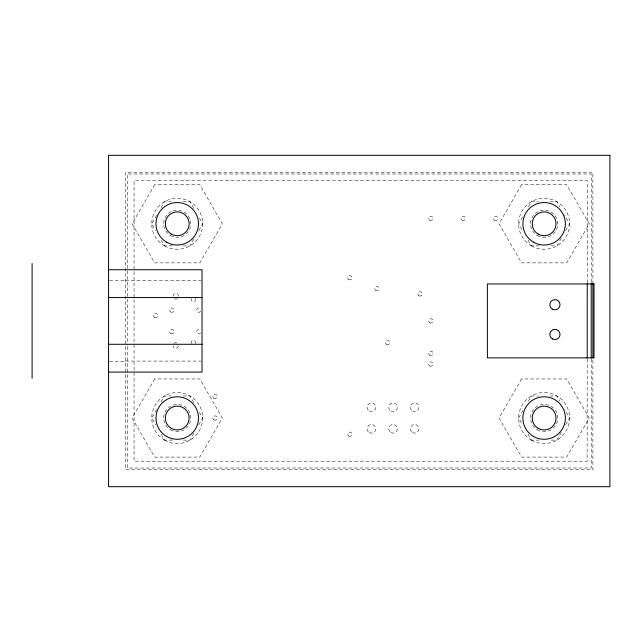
<?xml version="1.0" encoding="UTF-8"?>
<svg xmlns="http://www.w3.org/2000/svg" width="642" height="642" viewBox="0 0 642 642"><rect width="100%" height="100%" fill="white"/><g stroke="black" fill="none" stroke-linecap="round" stroke-linejoin="round"><path stroke-width="0.48" stroke-dasharray="3.21 2.41" d="M587.189 358.99L587.125 461.205L134.066 461.205L134.066 298.867M587.237 282.841L587.302 180.627L134.066 180.627L134.066 297.872M156.64 215.303L151.737 223.793L155.661 230.582M161.054 207.663L164.48 201.716L171.35 201.716M193.9 239.081L189.976 245.87L182.135 245.87M198.795 230.582L202.72 223.793L198.795 217.004M156.64 409.548L151.737 418.038L155.661 424.827M161.054 401.9L164.48 395.962L171.35 395.962M193.9 433.318L189.976 440.115L182.135 440.115M198.795 424.827L202.72 418.038L198.306 410.398M522.564 217.004L518.64 223.793L522.564 230.582M528.446 206.812L531.383 201.716L538.253 201.716M561.293 238.23L556.879 245.87L549.038 245.87M565.698 230.582L569.623 223.793L564.719 215.303M523.053 410.398L518.64 418.038L522.564 424.827M528.446 401.057L531.383 395.962L538.253 395.962M561.293 432.467L556.879 440.115L549.038 440.115M565.698 424.827L569.623 418.038L564.719 409.548M183.114 201.716L189.976 201.716L193.9 208.514M550.017 201.716L556.879 201.716L559.816 206.812M172.329 245.87L164.48 245.87L160.075 238.23M539.232 245.87L531.383 245.87L526.978 238.23M109.517 280.554L125.567 280.554M125.567 280.747L201.082 280.747M125.567 361.085L201.082 361.085M109.517 361.277L125.567 361.277M183.114 395.962L189.976 395.962L193.9 402.751M550.017 395.962L556.879 395.962L559.816 401.057M172.329 440.115L164.48 440.115L160.075 432.467M539.232 440.115L531.383 440.115L526.978 432.467M592.903 283.957L592.903 172.305L125.567 172.305L125.567 469.695L592.903 469.695L592.903 357.875M591.21 281.998L591.21 173.998L127.268 173.998L127.268 298M591.21 358.998L591.21 468.002L127.268 468.002L127.268 345.998M127.268 299.003L127.268 345.003M177.401 298.57A2.761 2.761 0 0 1 174.086 298.57M172.987 296.163A2.761 2.761 0 0 1 175.739 293.595A2.761 2.761 0 0 1 178.5 296.163M178.476 345.861A2.761 2.761 0 0 1 173.011 345.861M173.789 343.518A2.761 2.761 0 0 1 177.698 343.518M200.625 332.877A2.159 2.159 0 0 1 197.399 333.334A2.159 2.159 0 0 1 197.399 330.076A2.159 2.159 0 0 1 200.625 330.542M200.625 311.29A2.159 2.159 0 0 1 197.399 311.755A2.159 2.159 0 0 1 197.399 308.489A2.159 2.159 0 0 1 200.625 308.954M195.441 298.578A2.159 2.159 0 0 1 193.419 301.491A2.159 2.159 0 0 1 191.396 298.578M191.525 343.534A2.159 2.159 0 0 1 193.419 340.34A2.159 2.159 0 0 1 195.312 343.534M154.674 184.727L132.116 223.793L154.674 262.867L199.79 262.867L222.341 223.793L199.79 184.727L154.674 184.727M154.674 378.965L132.116 418.038L154.674 457.104L199.79 457.104L222.341 418.038L199.79 378.965L154.674 378.965M521.577 184.727L499.019 223.793L521.577 262.867L566.693 262.867L589.244 223.793L566.693 184.727L521.577 184.727M521.577 378.965L499.019 418.038L521.577 457.104L566.693 457.104L589.244 418.038L566.693 378.965L521.577 378.965M412.477 410.984A4.317 4.317 0 0 0 418.953 407.245A4.317 4.317 0 0 0 412.477 403.505A4.317 4.317 0 0 0 412.477 410.984M412.477 432.564A4.317 4.317 0 0 0 418.953 428.824A4.317 4.317 0 0 0 412.477 425.092A4.317 4.317 0 0 0 412.477 432.564M390.898 410.984A4.317 4.317 0 0 0 397.374 407.245A4.317 4.317 0 0 0 390.898 403.505A4.317 4.317 0 0 0 390.898 410.984M390.898 432.564A4.317 4.317 0 0 0 397.374 428.824A4.317 4.317 0 0 0 390.898 425.092A4.317 4.317 0 0 0 390.898 432.564M369.31 410.984A4.317 4.317 0 0 0 375.787 407.245A4.317 4.317 0 0 0 369.31 403.505A4.317 4.317 0 0 0 369.31 410.984M369.31 432.564A4.317 4.317 0 0 0 375.787 428.824A4.317 4.317 0 0 0 369.31 425.092A4.317 4.317 0 0 0 369.31 432.564M170.435 235.566A13.594 13.594 0 0 0 190.826 223.793A13.594 13.594 0 0 0 170.435 212.02A13.594 13.594 0 0 0 170.435 235.566M170.435 429.811A13.594 13.594 0 0 0 190.826 418.038A13.594 13.594 0 0 0 170.435 406.266A13.594 13.594 0 0 0 170.435 429.811M537.338 429.811A13.594 13.594 0 0 0 557.729 418.038A13.594 13.594 0 0 0 537.338 406.266A13.594 13.594 0 0 0 537.338 429.811M537.338 235.566A13.594 13.594 0 0 0 557.729 223.793A13.594 13.594 0 0 0 537.338 212.02A13.594 13.594 0 0 0 537.338 235.566M154.441 317.308A2.159 2.159 0 0 0 157.804 315.671A2.159 2.159 0 0 0 154.706 313.577A2.159 2.159 0 0 0 154.441 317.308M386.58 344.369A2.159 2.159 0 0 0 389.814 342.499A2.159 2.159 0 0 0 386.58 340.629A2.159 2.159 0 0 0 386.58 344.369M462.12 220.27A2.159 2.159 0 0 0 465.354 218.4A2.159 2.159 0 0 0 462.12 216.531A2.159 2.159 0 0 0 462.12 220.27M429.618 355.074A2.159 2.159 0 0 0 432.981 353.445A2.159 2.159 0 0 0 429.883 351.351A2.159 2.159 0 0 0 429.618 355.074M429.747 220.27A2.159 2.159 0 0 0 432.981 218.4A2.159 2.159 0 0 0 429.747 216.531A2.159 2.159 0 0 0 429.747 220.27M429.747 322.782A2.159 2.159 0 0 0 432.981 320.912A2.159 2.159 0 0 0 429.747 319.05A2.159 2.159 0 0 0 429.747 322.782M348.678 279.535A2.159 2.159 0 0 0 352.041 277.906A2.159 2.159 0 0 0 348.943 275.811A2.159 2.159 0 0 0 348.678 279.535M348.815 436.095A2.159 2.159 0 0 0 352.049 434.225A2.159 2.159 0 0 0 348.815 432.355A2.159 2.159 0 0 0 348.815 436.095M375.787 290.409A2.159 2.159 0 0 0 379.029 288.539A2.159 2.159 0 0 0 375.787 286.669A2.159 2.159 0 0 0 375.787 290.409M418.953 295.81A2.159 2.159 0 0 0 422.195 293.94A2.159 2.159 0 0 0 418.953 292.07A2.159 2.159 0 0 0 418.953 295.81M213.922 419.908A2.159 2.159 0 0 0 217.157 418.038A2.159 2.159 0 0 0 213.922 416.168A2.159 2.159 0 0 0 213.922 419.908M170.756 311.996A2.159 2.159 0 0 0 173.99 310.126A2.159 2.159 0 0 0 170.756 308.256A2.159 2.159 0 0 0 170.756 311.996M213.786 398.241A2.159 2.159 0 0 0 217.148 396.612A2.159 2.159 0 0 0 214.059 394.509A2.159 2.159 0 0 0 213.786 398.241M170.756 333.575A2.159 2.159 0 0 0 173.99 331.705A2.159 2.159 0 0 0 170.756 329.836A2.159 2.159 0 0 0 170.756 333.575M494.492 220.27A2.159 2.159 0 0 0 497.727 218.4A2.159 2.159 0 0 0 494.492 216.531A2.159 2.159 0 0 0 494.492 220.27M429.747 365.948A2.159 2.159 0 0 0 432.981 364.078A2.159 2.159 0 0 0 429.747 362.208A2.159 2.159 0 0 0 429.747 365.948M531.383 245.87A25.487 25.487 0 0 0 569.623 223.793A25.487 25.487 0 0 0 531.383 201.716A25.487 25.487 0 0 0 531.383 245.87M531.383 440.115A25.487 25.487 0 0 0 569.623 418.038A25.487 25.487 0 0 0 531.383 395.962A25.487 25.487 0 0 0 531.383 440.115M164.48 245.87A25.487 25.487 0 0 0 202.72 223.793A25.487 25.487 0 0 0 164.48 201.716A25.487 25.487 0 0 0 164.48 245.87M164.48 440.115A25.487 25.487 0 0 0 202.72 418.038A25.487 25.487 0 0 0 164.48 395.962A25.487 25.487 0 0 0 164.48 440.115"/><path stroke-width="0.96" d="M587.189 357.987L587.237 283.836M108.57 269.744L202.037 269.744L202.037 372.087L108.57 372.087M108.57 297.551L202.037 297.551M108.57 344.281L202.037 344.281M592.903 283.451L592.903 357.875M591.21 283.002L591.21 358.003M32.1 263.557L32.1 378.266M609.9 155.308L108.57 155.308L108.57 486.692L609.9 486.692L609.9 155.308M594.01 283.957L487.374 283.957L487.374 357.875L594.01 357.875L594.01 283.957M552.377 309.147A5.096 5.096 0 0 0 560.025 304.725A5.096 5.096 0 0 0 552.377 300.312A5.096 5.096 0 0 0 552.377 309.147M552.377 338.88A5.096 5.096 0 0 0 560.025 334.466A5.096 5.096 0 0 0 552.377 330.052A5.096 5.096 0 0 0 552.377 338.88M538.189 428.342A11.893 11.893 0 0 0 556.028 418.038A11.893 11.893 0 0 0 538.189 407.734A11.893 11.893 0 0 0 538.189 428.342M171.286 428.342A11.893 11.893 0 0 0 189.125 418.038A11.893 11.893 0 0 0 171.286 407.734A11.893 11.893 0 0 0 171.286 428.342M538.189 234.097A11.893 11.893 0 0 0 556.028 223.793A11.893 11.893 0 0 0 538.189 213.489A11.893 11.893 0 0 0 538.189 234.097M171.286 234.097A11.893 11.893 0 0 0 189.125 223.793A11.893 11.893 0 0 0 171.286 213.489A11.893 11.893 0 0 0 171.286 234.097M166.607 242.186A21.242 21.242 0 0 0 198.474 223.793A21.242 21.242 0 0 0 166.607 205.4A21.242 21.242 0 0 0 166.607 242.186M166.607 436.432A21.242 21.242 0 0 0 198.474 418.038A21.242 21.242 0 0 0 166.607 399.637A21.242 21.242 0 0 0 166.607 436.432M533.51 242.186A21.242 21.242 0 0 0 565.377 223.793A21.242 21.242 0 0 0 533.51 205.4A21.242 21.242 0 0 0 533.51 242.186M533.51 436.432A21.242 21.242 0 0 0 565.377 418.038A21.242 21.242 0 0 0 533.51 399.637A21.242 21.242 0 0 0 533.51 436.432"/></g></svg>
